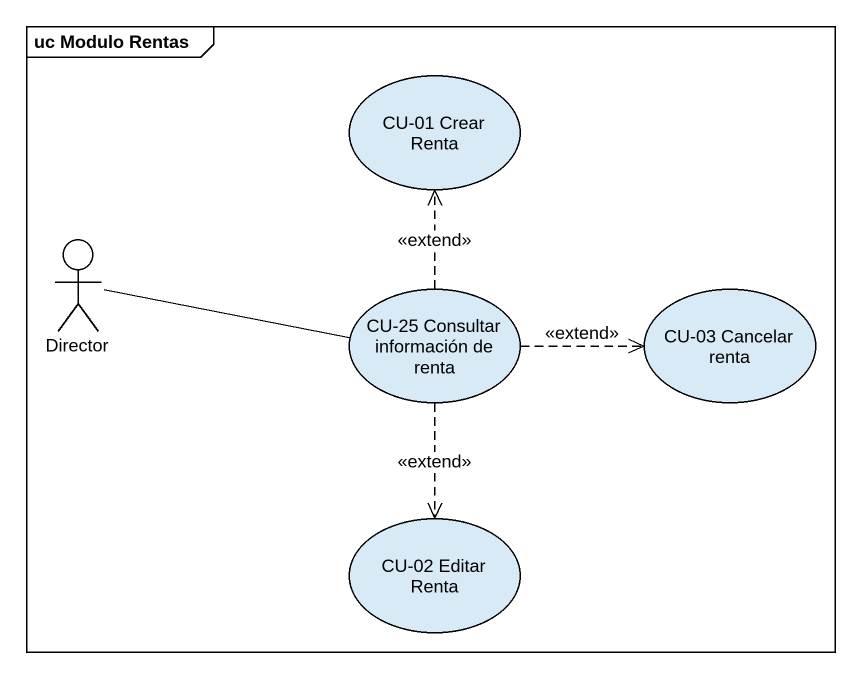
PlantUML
@startuml
mainframe uc Modulo Rentas
usecase "CU-01 Crear Renta" as CU_01_Crear_Renta
actor Director
usecase "CU-25 Consultar información de renta" as CU_25_Consultar_información
usecase "CU-03 Cancelar renta" as CU_03_Cancelar_renta
usecase "CU-02 Editar Renta" as CU_02_Editar_Renta
Director -right- CU_25_Consultar_información
CU_25_Consultar_información .up.> CU_01_Crear_Renta : <<extend>>
CU_25_Consultar_información .right.> CU_03_Cancelar_renta : <<extend>>
CU_25_Consultar_información ..> CU_02_Editar_Renta : <<extend>>
@enduml
